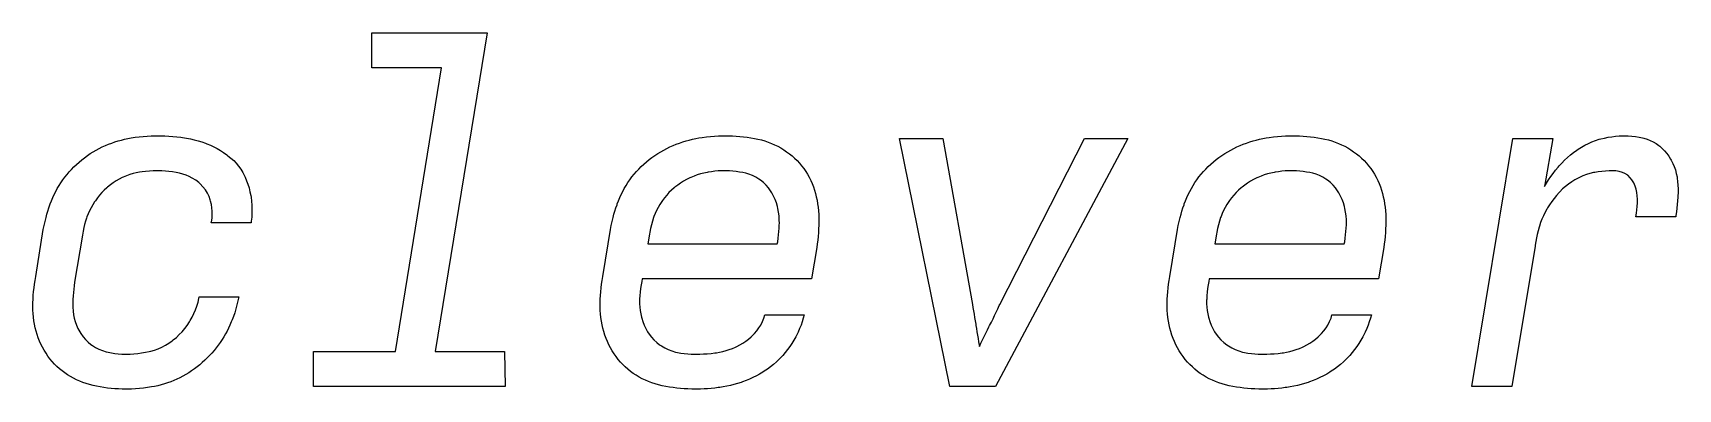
# Model space of a CAD drawing. Extents: x 75 to 206, y -127 to -79.
# Drawn here: x 139.89 to 164.24, y -87.09 to -81.81 of the extents above; entities that cross this region are included whole.
import ezdxf

# ---------------------------------------------------------------- set-up
doc = ezdxf.new("R2010")
doc.units = 0
doc.layers.add('BLACK', color=7, linetype='CONTINUOUS')

msp = doc.modelspace()

# ---------------------------------------------------------------- linework, layer by layer
at = {"layer": 'BLACK', "linetype": 'CONTINUOUS'}
for p, q in [((144.912, -82.3312), (144.912, -81.8134)), ((144.912, -81.8134), (146.615, -81.8134)), ((146.615, -81.8134), (145.849, -86.5322)), ((145.939, -82.3312), (144.912, -82.3312)), ((145.258, -86.5322), (145.939, -82.3312)), ((140.875, -83.5247), (140.92, -83.5023)), ((140.92, -83.5023), (140.967, -83.4816)), ((140.967, -83.4816), (141.013, -83.4622)), ((141.013, -83.4622), (141.06, -83.4444)), ((141.06, -83.4444), (141.108, -83.428)), ((141.108, -83.428), (141.155, -83.4132)), ((141.155, -83.4132), (141.203, -83.3999)), ((141.203, -83.3999), (141.25, -83.3882)), ((141.25, -83.3882), (141.298, -83.378)), ((141.298, -83.378), (141.346, -83.3693)), ((141.346, -83.3693), (141.407, -83.3601)), ((141.407, -83.3601), (141.467, -83.3525)), ((141.467, -83.3525), (141.527, -83.3465)), ((141.527, -83.3465), (141.587, -83.342)), ((141.587, -83.342), (141.646, -83.339)), ((141.646, -83.339), (141.706, -83.3376)), ((141.706, -83.3376), (141.73, -83.3375)), ((141.73, -83.3375), (141.789, -83.3381)), ((141.789, -83.3381), (141.848, -83.34)), ((141.848, -83.34), (141.907, -83.3431)), ((141.907, -83.3431), (141.967, -83.3475)), ((141.967, -83.3475), (142.026, -83.3532)), ((142.026, -83.3532), (142.085, -83.36)), ((142.085, -83.36), (142.109, -83.3632)), ((142.109, -83.3632), (142.168, -83.3718)), ((142.168, -83.3718), (142.225, -83.3826)), ((142.225, -83.3826), (142.282, -83.3954)), ((142.282, -83.3954), (142.338, -83.4104)), ((142.338, -83.4104), (142.393, -83.4274)), ((142.393, -83.4274), (142.446, -83.4465)), ((142.446, -83.4465), (142.468, -83.4547)), ((142.468, -83.4547), (142.52, -83.4768)), ((142.52, -83.4768), (142.571, -83.5009)), ((142.571, -83.5009), (142.621, -83.5271)), ((149.275, -83.5244), (149.322, -83.5022)), ((149.322, -83.5022), (149.369, -83.4816)), ((149.369, -83.4816), (149.416, -83.4622)), ((149.416, -83.4622), (149.464, -83.4444)), ((149.464, -83.4444), (149.512, -83.428)), ((149.512, -83.428), (149.56, -83.4132)), ((149.56, -83.4132), (149.608, -83.3999)), ((149.608, -83.3999), (149.656, -83.3882)), ((149.656, -83.3882), (149.704, -83.378)), ((149.704, -83.378), (149.752, -83.3693)), ((149.752, -83.3693), (149.801, -83.3618)), ((149.801, -83.3618), (149.861, -83.3539)), ((149.861, -83.3539), (149.921, -83.3476)), ((149.921, -83.3476), (149.981, -83.3427)), ((149.981, -83.3427), (150.041, -83.3395)), ((150.041, -83.3395), (150.1, -83.3378)), ((150.1, -83.3378), (150.136, -83.3375)), ((150.136, -83.3375), (150.192, -83.3381)), ((150.192, -83.3381), (150.248, -83.34)), ((150.248, -83.34), (150.303, -83.343)), ((150.303, -83.343), (150.358, -83.3473)), ((150.358, -83.3473), (150.412, -83.3528)), ((150.412, -83.3528), (150.466, -83.3595)), ((150.466, -83.3595), (150.519, -83.3674)), ((150.519, -83.3674), (150.572, -83.3766)), ((150.572, -83.3766), (150.624, -83.3871)), ((150.624, -83.3871), (150.675, -83.3996)), ((150.675, -83.3996), (150.726, -83.4143)), ((150.726, -83.4143), (150.775, -83.4309)), ((150.775, -83.4309), (150.823, -83.4497)), ((150.823, -83.4497), (150.871, -83.4705)), ((150.871, -83.4705), (150.917, -83.4933)), ((150.917, -83.4933), (150.962, -83.5182)), ((153.467, -87.05), (152.721, -83.3766)), ((152.721, -83.3766), (153.362, -83.3766)), ((153.362, -83.3766), (153.798, -85.8337)), ((156.098, -83.3766), (154.142, -87.05)), ((154.206, -85.8337), (155.458, -83.3766)), ((155.458, -83.3766), (156.098, -83.3766)), ((157.668, -83.5244), (157.714, -83.5022)), ((157.714, -83.5022), (157.761, -83.4816)), ((157.761, -83.4816), (157.808, -83.4622)), ((157.808, -83.4622), (157.856, -83.4444)), ((157.856, -83.4444), (157.904, -83.428)), ((157.904, -83.428), (157.952, -83.4132)), ((157.952, -83.4132), (158, -83.3999)), ((158, -83.3999), (158.048, -83.3882)), ((158.048, -83.3882), (158.096, -83.378)), ((158.096, -83.378), (158.144, -83.3693)), ((158.144, -83.3693), (158.193, -83.3618)), ((158.193, -83.3618), (158.253, -83.3539)), ((158.253, -83.3539), (158.313, -83.3476)), ((158.313, -83.3476), (158.373, -83.3427)), ((158.373, -83.3427), (158.433, -83.3395)), ((158.433, -83.3395), (158.492, -83.3378)), ((158.492, -83.3378), (158.528, -83.3375)), ((158.528, -83.3375), (158.584, -83.3381)), ((158.584, -83.3381), (158.64, -83.34)), ((158.64, -83.34), (158.695, -83.343)), ((158.695, -83.343), (158.75, -83.3473)), ((158.75, -83.3473), (158.804, -83.3528)), ((158.804, -83.3528), (158.858, -83.3595)), ((158.858, -83.3595), (158.911, -83.3674)), ((158.911, -83.3674), (158.964, -83.3766)), ((158.964, -83.3766), (159.016, -83.3871)), ((159.016, -83.3871), (159.067, -83.3996)), ((159.067, -83.3996), (159.118, -83.4143)), ((159.118, -83.4143), (159.167, -83.4309)), ((159.167, -83.4309), (159.215, -83.4497)), ((159.215, -83.4497), (159.263, -83.4705)), ((159.263, -83.4705), (159.309, -83.4933)), ((159.309, -83.4933), (159.355, -83.5182)), ((161.191, -87.05), (161.796, -83.3766)), ((161.796, -83.3766), (162.387, -83.3766)), ((162.387, -83.3766), (162.267, -84.0898)), ((162.763, -83.5353), (162.813, -83.5036)), ((162.813, -83.5036), (162.864, -83.4749)), ((162.864, -83.4749), (162.916, -83.4492)), ((162.916, -83.4492), (162.968, -83.4264)), ((162.968, -83.4264), (163.021, -83.4066)), ((163.021, -83.4066), (163.076, -83.3898)), ((163.076, -83.3898), (163.098, -83.3839)), ((163.098, -83.3839), (163.152, -83.3705)), ((163.152, -83.3705), (163.207, -83.3594)), ((163.207, -83.3594), (163.262, -83.3506)), ((163.262, -83.3506), (163.317, -83.344)), ((163.317, -83.344), (163.372, -83.3397)), ((163.372, -83.3397), (163.427, -83.3377)), ((163.427, -83.3377), (163.449, -83.3375)), ((163.449, -83.3375), (163.504, -83.3388)), ((163.504, -83.3388), (163.559, -83.3425)), ((163.559, -83.3425), (163.612, -83.3487)), ((163.612, -83.3487), (163.665, -83.3574)), ((163.665, -83.3574), (163.717, -83.3686)), ((163.717, -83.3686), (163.734, -83.3729)), ((163.734, -83.3729), (163.784, -83.3875)), ((163.784, -83.3875), (163.831, -83.4056)), ((163.831, -83.4056), (163.876, -83.4272)), ((163.876, -83.4272), (163.919, -83.4524)), ((163.919, -83.4524), (163.959, -83.481)), ((163.959, -83.481), (163.972, -83.4914)), ((163.972, -83.4914), (164.009, -83.5244)), ((140.539, -83.7626), (140.578, -83.7279)), ((140.578, -83.7279), (140.617, -83.6941)), ((140.617, -83.6941), (140.658, -83.6617)), ((140.658, -83.6617), (140.7, -83.6309)), ((140.7, -83.6309), (140.743, -83.6018)), ((140.743, -83.6018), (140.786, -83.5744)), ((140.786, -83.5744), (140.83, -83.5487)), ((140.83, -83.5487), (140.875, -83.5247)), ((142.621, -83.5271), (142.67, -83.5554)), ((142.67, -83.5554), (142.717, -83.5858)), ((142.717, -83.5858), (142.763, -83.6182)), ((142.763, -83.6182), (142.781, -83.6318)), ((142.781, -83.6318), (142.825, -83.667)), ((142.825, -83.667), (142.866, -83.7048)), ((142.866, -83.7048), (142.903, -83.745)), ((142.903, -83.745), (142.938, -83.7877)), ((148.896, -83.793), (148.934, -83.7576)), ((148.934, -83.7576), (148.973, -83.7234)), ((148.973, -83.7234), (149.013, -83.6904)), ((149.013, -83.6904), (149.055, -83.6589)), ((149.055, -83.6589), (149.098, -83.6288)), ((149.098, -83.6288), (149.141, -83.6004)), ((149.141, -83.6004), (149.185, -83.5735)), ((149.185, -83.5735), (149.23, -83.5482)), ((149.23, -83.5482), (149.275, -83.5244)), ((150.962, -83.5182), (151.006, -83.5451)), ((151.006, -83.5451), (151.049, -83.5737)), ((151.049, -83.5737), (151.09, -83.604)), ((151.09, -83.604), (151.129, -83.6361)), ((151.129, -83.6361), (151.167, -83.6699)), ((151.167, -83.6699), (151.203, -83.7056)), ((151.203, -83.7056), (151.238, -83.7429)), ((151.238, -83.7429), (151.271, -83.782)), ((157.288, -83.793), (157.326, -83.7576)), ((157.326, -83.7576), (157.365, -83.7234)), ((157.365, -83.7234), (157.405, -83.6904)), ((157.405, -83.6904), (157.447, -83.6589)), ((157.447, -83.6589), (157.49, -83.6288)), ((157.49, -83.6288), (157.533, -83.6004)), ((157.533, -83.6004), (157.577, -83.5735)), ((157.577, -83.5735), (157.622, -83.5482)), ((157.622, -83.5482), (157.668, -83.5244)), ((159.355, -83.5182), (159.399, -83.5451)), ((159.399, -83.5451), (159.441, -83.5737)), ((159.441, -83.5737), (159.482, -83.604)), ((159.482, -83.604), (159.522, -83.6361)), ((159.522, -83.6361), (159.559, -83.6699)), ((159.559, -83.6699), (159.596, -83.7056)), ((159.596, -83.7056), (159.63, -83.7429)), ((159.63, -83.7429), (159.663, -83.782)), ((162.482, -83.7845), (162.521, -83.7404)), ((162.521, -83.7404), (162.562, -83.6982)), ((162.562, -83.6982), (162.605, -83.658)), ((162.605, -83.658), (162.65, -83.6196)), ((162.65, -83.6196), (162.696, -83.5832)), ((162.696, -83.5832), (162.743, -83.5486)), ((162.743, -83.5486), (162.763, -83.5353)), ((164.009, -83.5244), (164.044, -83.5601)), ((164.044, -83.5601), (164.076, -83.5985)), ((164.076, -83.5985), (164.106, -83.6398)), ((164.106, -83.6398), (164.133, -83.6837)), ((164.133, -83.6837), (164.142, -83.699)), ((164.142, -83.699), (164.165, -83.7458)), ((164.165, -83.7458), (164.186, -83.7939)), ((140.308, -84.0337), (140.337, -83.9921)), ((140.337, -83.9921), (140.367, -83.9514)), ((140.367, -83.9514), (140.399, -83.9116)), ((140.399, -83.9116), (140.432, -83.8729)), ((140.432, -83.8729), (140.467, -83.8352)), ((140.467, -83.8352), (140.502, -83.7984)), ((140.502, -83.7984), (140.539, -83.7626)), ((141.169, -83.9802), (141.125, -84.006)), ((141.216, -83.9567), (141.169, -83.9802)), ((141.232, -83.9493), (141.216, -83.9567)), ((141.279, -83.9292), (141.232, -83.9493)), ((141.327, -83.9118), (141.279, -83.9292)), ((141.376, -83.8971), (141.327, -83.9118)), ((141.424, -83.8852), (141.376, -83.8971)), ((141.472, -83.8761), (141.424, -83.8852)), ((141.513, -83.8701), (141.472, -83.8761)), ((141.562, -83.8642), (141.513, -83.8701)), ((141.618, -83.8593), (141.562, -83.8642)), ((141.674, -83.8563), (141.618, -83.8593)), ((141.73, -83.8553), (141.674, -83.8563)), ((141.751, -83.8555), (141.73, -83.8553)), ((141.803, -83.8571), (141.751, -83.8555)), ((141.856, -83.8606), (141.803, -83.8571)), ((141.908, -83.866), (141.856, -83.8606)), ((141.96, -83.8732), (141.908, -83.866)), ((142.012, -83.8823), (141.96, -83.8732)), ((142.063, -83.8932), (142.012, -83.8823)), ((142.114, -83.9065), (142.063, -83.8932)), ((142.163, -83.9229), (142.114, -83.9065)), ((142.209, -83.9423), (142.163, -83.9229)), ((142.253, -83.9648), (142.209, -83.9423)), ((142.303, -83.9958), (142.253, -83.9648)), ((142.349, -84.0312), (142.303, -83.9958)), ((142.938, -83.7877), (142.97, -83.833)), ((142.97, -83.833), (142.999, -83.8807)), ((142.999, -83.8807), (143.01, -83.9005)), ((143.01, -83.9005), (143.035, -83.9508)), ((143.035, -83.9508), (143.057, -84.0026)), ((143.057, -84.0026), (143.076, -84.0558)), ((148.7, -84.0309), (148.729, -83.9884)), ((148.729, -83.9884), (148.759, -83.9469)), ((148.759, -83.9469), (148.791, -83.9066)), ((148.791, -83.9066), (148.825, -83.8675)), ((148.825, -83.8675), (148.86, -83.8297)), ((148.86, -83.8297), (148.896, -83.793)), ((149.569, -83.9846), (149.524, -84.0098)), ((149.615, -83.9615), (149.569, -83.9846)), ((149.631, -83.9544), (149.615, -83.9615)), ((149.679, -83.9345), (149.631, -83.9544)), ((149.727, -83.917), (149.679, -83.9345)), ((149.775, -83.9021), (149.727, -83.917)), ((149.823, -83.8897), (149.775, -83.9021)), ((149.872, -83.8797), (149.823, -83.8897)), ((149.888, -83.8768), (149.872, -83.8797)), ((149.937, -83.869), (149.888, -83.8768)), ((149.987, -83.863), (149.937, -83.869)), ((150.036, -83.8587), (149.987, -83.863)), ((150.086, -83.8562), (150.036, -83.8587)), ((150.136, -83.8553), (150.086, -83.8562)), ((150.152, -83.8554), (150.136, -83.8553)), ((150.203, -83.8571), (150.152, -83.8554)), ((150.253, -83.8607), (150.203, -83.8571)), ((150.303, -83.8663), (150.253, -83.8607)), ((150.353, -83.8738), (150.303, -83.8663)), ((150.403, -83.8834), (150.353, -83.8738)), ((150.444, -83.8928), (150.403, -83.8834)), ((150.491, -83.9068), (150.444, -83.8928)), ((150.544, -83.9268), (150.491, -83.9068)), ((150.593, -83.9507), (150.544, -83.9268)), ((150.639, -83.9786), (150.593, -83.9507)), ((150.664, -83.9964), (150.639, -83.9786)), ((150.705, -84.0303), (150.664, -83.9964)), ((151.271, -83.782), (151.303, -83.8226)), ((151.303, -83.8226), (151.332, -83.8645)), ((151.332, -83.8645), (151.359, -83.9075)), ((151.359, -83.9075), (151.384, -83.9518)), ((151.384, -83.9518), (151.407, -83.9973)), ((151.407, -83.9973), (151.427, -84.044)), ((157.092, -84.0309), (157.121, -83.9884)), ((157.121, -83.9884), (157.152, -83.9469)), ((157.152, -83.9469), (157.184, -83.9066)), ((157.184, -83.9066), (157.217, -83.8675)), ((157.217, -83.8675), (157.252, -83.8297)), ((157.252, -83.8297), (157.288, -83.793)), ((157.961, -83.9846), (157.916, -84.0098)), ((158.008, -83.9615), (157.961, -83.9846)), ((158.023, -83.9544), (158.008, -83.9615)), ((158.071, -83.9345), (158.023, -83.9544)), ((158.119, -83.917), (158.071, -83.9345)), ((158.167, -83.9021), (158.119, -83.917)), ((158.215, -83.8897), (158.167, -83.9021)), ((158.264, -83.8797), (158.215, -83.8897)), ((158.28, -83.8768), (158.264, -83.8797)), ((158.329, -83.869), (158.28, -83.8768)), ((158.379, -83.863), (158.329, -83.869)), ((158.428, -83.8587), (158.379, -83.863)), ((158.478, -83.8562), (158.428, -83.8587)), ((158.528, -83.8553), (158.478, -83.8562)), ((158.545, -83.8554), (158.528, -83.8553)), ((158.595, -83.8571), (158.545, -83.8554)), ((158.645, -83.8607), (158.595, -83.8571)), ((158.695, -83.8663), (158.645, -83.8607)), ((158.745, -83.8738), (158.695, -83.8663)), ((158.795, -83.8834), (158.745, -83.8738)), ((158.836, -83.8928), (158.795, -83.8834)), ((158.884, -83.9068), (158.836, -83.8928)), ((158.936, -83.9268), (158.884, -83.9068)), ((158.985, -83.9507), (158.936, -83.9268)), ((159.031, -83.9786), (158.985, -83.9507)), ((159.056, -83.9964), (159.031, -83.9786)), ((159.098, -84.0303), (159.056, -83.9964)), ((159.663, -83.782), (159.695, -83.8226)), ((159.695, -83.8226), (159.724, -83.8645)), ((159.724, -83.8645), (159.752, -83.9075)), ((159.752, -83.9075), (159.776, -83.9518)), ((159.776, -83.9518), (159.799, -83.9973)), ((159.799, -83.9973), (159.82, -84.044)), ((162.296, -84.0398), (162.327, -83.9907)), ((162.327, -83.9907), (162.36, -83.9424)), ((162.36, -83.9424), (162.394, -83.895)), ((162.394, -83.895), (162.43, -83.8483)), ((162.43, -83.8483), (162.467, -83.8026)), ((162.467, -83.8026), (162.482, -83.7845)), ((162.717, -83.9896), (162.668, -84.0197)), ((162.733, -83.9801), (162.717, -83.9896)), ((162.784, -83.9537), (162.733, -83.9801)), ((162.835, -83.9308), (162.784, -83.9537)), ((162.887, -83.9115), (162.835, -83.9308)), ((162.939, -83.8957), (162.887, -83.9115)), ((162.991, -83.8834), (162.939, -83.8957)), ((163.009, -83.88), (162.991, -83.8834)), ((163.062, -83.8711), (163.009, -83.88)), ((163.115, -83.8642), (163.062, -83.8711)), ((163.168, -83.8593), (163.115, -83.8642)), ((163.221, -83.8563), (163.168, -83.8593)), ((163.273, -83.8553), (163.221, -83.8563)), ((163.321, -83.8577), (163.273, -83.8553)), ((163.371, -83.8658), (163.321, -83.8577)), ((163.42, -83.8797), (163.371, -83.8658)), ((163.454, -83.8938), (163.42, -83.8797)), ((163.498, -83.9217), (163.454, -83.8938)), ((163.536, -83.9579), (163.498, -83.9217)), ((163.56, -83.9889), (163.536, -83.9579)), ((163.587, -84.0347), (163.56, -83.9889)), ((164.186, -83.7939), (164.203, -83.8432)), ((164.203, -83.8432), (164.216, -83.8936)), ((164.216, -83.8936), (164.227, -83.9453)), ((164.227, -83.9453), (164.23, -83.9628)), ((164.23, -83.9628), (164.236, -84.0156)), ((140.188, -84.2531), (140.208, -84.2077)), ((140.208, -84.2077), (140.231, -84.163)), ((140.231, -84.163), (140.255, -84.1192)), ((140.255, -84.1192), (140.281, -84.076)), ((140.281, -84.076), (140.308, -84.0337)), ((140.881, -84.2179), (140.848, -84.2581)), ((140.915, -84.1795), (140.881, -84.2179)), ((140.95, -84.1429), (140.915, -84.1795)), ((140.987, -84.1081), (140.95, -84.1429)), ((141, -84.0968), (140.987, -84.1081)), ((141.04, -84.0643), (141, -84.0968)), ((141.082, -84.034), (141.04, -84.0643)), ((141.125, -84.006), (141.082, -84.034)), ((142.371, -84.0502), (142.349, -84.0312)), ((142.411, -84.0912), (142.371, -84.0502)), ((142.446, -84.1362), (142.411, -84.0912)), ((142.476, -84.1852), (142.446, -84.1362)), ((142.501, -84.2381), (142.476, -84.1852)), ((142.518, -84.2852), (142.501, -84.2381)), ((143.076, -84.0558), (143.093, -84.1104)), ((143.093, -84.1104), (143.107, -84.1664)), ((143.107, -84.1664), (143.118, -84.2239)), ((143.118, -84.2239), (143.122, -84.2473)), ((143.122, -84.2473), (143.13, -84.3058)), ((148.58, -84.2529), (148.601, -84.2072)), ((148.601, -84.2072), (148.623, -84.1621)), ((148.623, -84.1621), (148.647, -84.1177)), ((148.647, -84.1177), (148.673, -84.074)), ((148.673, -84.074), (148.7, -84.0309)), ((149.274, -84.2173), (149.241, -84.2568)), ((149.308, -84.1796), (149.274, -84.2173)), ((149.345, -84.1436), (149.308, -84.1796)), ((149.383, -84.1093), (149.345, -84.1436)), ((149.397, -84.0983), (149.383, -84.1093)), ((149.438, -84.0666), (149.397, -84.0983)), ((149.48, -84.0372), (149.438, -84.0666)), ((149.524, -84.0098), (149.48, -84.0372)), ((150.744, -84.0679), (150.705, -84.0303)), ((150.779, -84.1094), (150.744, -84.0679)), ((150.811, -84.1545), (150.779, -84.1094)), ((150.828, -84.1813), (150.811, -84.1545)), ((150.855, -84.2296), (150.828, -84.1813)), ((150.878, -84.2794), (150.855, -84.2296)), ((151.427, -84.044), (151.446, -84.0919)), ((151.446, -84.0919), (151.462, -84.1411)), ((151.462, -84.1411), (151.476, -84.1908)), ((151.476, -84.1908), (151.488, -84.2411)), ((151.488, -84.2411), (151.499, -84.292)), ((156.972, -84.2529), (156.993, -84.2072)), ((156.993, -84.2072), (157.015, -84.1621)), ((157.015, -84.1621), (157.039, -84.1177)), ((157.039, -84.1177), (157.065, -84.074)), ((157.065, -84.074), (157.092, -84.0309)), ((157.666, -84.2173), (157.633, -84.2568)), ((157.7, -84.1796), (157.666, -84.2173)), ((157.737, -84.1436), (157.7, -84.1796)), ((157.775, -84.1093), (157.737, -84.1436)), ((157.789, -84.0983), (157.775, -84.1093)), ((157.83, -84.0666), (157.789, -84.0983)), ((157.872, -84.0372), (157.83, -84.0666)), ((157.916, -84.0098), (157.872, -84.0372)), ((159.136, -84.0679), (159.098, -84.0303)), ((159.171, -84.1094), (159.136, -84.0679)), ((159.203, -84.1545), (159.171, -84.1094)), ((159.22, -84.1813), (159.203, -84.1545)), ((159.247, -84.2296), (159.22, -84.1813)), ((159.27, -84.2794), (159.247, -84.2296)), ((159.82, -84.044), (159.838, -84.0919)), ((159.838, -84.0919), (159.854, -84.1411)), ((159.854, -84.1411), (159.868, -84.1908)), ((159.868, -84.1908), (159.88, -84.2411)), ((159.88, -84.2411), (159.891, -84.292)), ((162.267, -84.0898), (162.296, -84.0398)), ((162.444, -84.2217), (162.408, -84.2658)), ((162.481, -84.1789), (162.444, -84.2217)), ((162.494, -84.165), (162.481, -84.1789)), ((162.534, -84.125), (162.494, -84.165)), ((162.576, -84.0874), (162.534, -84.125)), ((162.621, -84.0523), (162.576, -84.0874)), ((162.668, -84.0197), (162.621, -84.0523)), ((163.607, -84.0812), (163.587, -84.0347)), ((163.62, -84.1256), (163.607, -84.0812)), ((163.631, -84.1763), (163.62, -84.1256)), ((163.639, -84.229), (163.631, -84.1763)), ((163.642, -84.2772), (163.639, -84.229)), ((164.239, -84.2473), (164.235, -84.3011)), ((164.236, -84.0156), (164.241, -84.0686)), ((164.241, -84.2293), (164.239, -84.2473)), ((164.241, -84.0686), (164.243, -84.1219)), ((164.243, -84.1755), (164.241, -84.2293)), ((164.243, -84.1219), (164.243, -84.1755)), ((140.102, -84.4992), (140.116, -84.4521)), ((140.116, -84.4521), (140.131, -84.405)), ((140.131, -84.405), (140.147, -84.358)), ((140.147, -84.358), (140.151, -84.3462)), ((140.151, -84.3462), (140.168, -84.2993)), ((140.168, -84.2993), (140.188, -84.2531)), ((140.732, -84.4471), (140.712, -84.4929)), ((140.755, -84.4021), (140.732, -84.4471)), ((140.78, -84.3579), (140.755, -84.4021)), ((140.808, -84.3145), (140.78, -84.3579)), ((140.818, -84.3001), (140.808, -84.3145)), ((140.848, -84.2581), (140.818, -84.3001)), ((142.523, -84.3045), (142.518, -84.2852)), ((142.535, -84.3534), (142.523, -84.3045)), ((142.543, -84.4032), (142.535, -84.3534)), ((142.548, -84.4538), (142.543, -84.4032)), ((142.548, -84.5054), (142.548, -84.4538)), ((143.13, -84.3058), (143.134, -84.3644)), ((143.135, -84.4823), (143.132, -84.5415)), ((143.134, -84.3644), (143.136, -84.4233)), ((143.136, -84.4233), (143.135, -84.4823)), ((148.494, -84.4992), (148.508, -84.4521)), ((148.508, -84.4521), (148.523, -84.405)), ((148.523, -84.405), (148.539, -84.358)), ((148.539, -84.358), (148.543, -84.3462)), ((148.543, -84.3462), (148.561, -84.2992)), ((148.561, -84.2992), (148.58, -84.2529)), ((149.104, -84.4874), (149.086, -84.5334)), ((149.124, -84.4423), (149.104, -84.4874)), ((149.147, -84.398), (149.124, -84.4423)), ((149.172, -84.3546), (149.147, -84.398)), ((149.2, -84.312), (149.172, -84.3546)), ((149.21, -84.2979), (149.2, -84.312)), ((149.241, -84.2568), (149.21, -84.2979)), ((150.898, -84.3309), (150.878, -84.2794)), ((150.913, -84.3841), (150.898, -84.3309)), ((150.921, -84.415), (150.913, -84.3841)), ((150.931, -84.4698), (150.921, -84.415)), ((150.938, -84.5252), (150.931, -84.4698)), ((151.499, -84.292), (151.508, -84.3435)), ((151.508, -84.3435), (151.515, -84.3955)), ((151.515, -84.3955), (151.52, -84.4481)), ((151.52, -84.4481), (151.524, -84.5013)), ((156.886, -84.4992), (156.9, -84.4521)), ((156.9, -84.4521), (156.915, -84.405)), ((156.915, -84.405), (156.931, -84.358)), ((156.931, -84.358), (156.935, -84.3462)), ((156.935, -84.3462), (156.953, -84.2992)), ((156.953, -84.2992), (156.972, -84.2529)), ((157.496, -84.4874), (157.478, -84.5334)), ((157.517, -84.4423), (157.496, -84.4874)), ((157.539, -84.398), (157.517, -84.4423)), ((157.565, -84.3546), (157.539, -84.398)), ((157.592, -84.312), (157.565, -84.3546)), ((157.602, -84.2979), (157.592, -84.312)), ((157.633, -84.2568), (157.602, -84.2979)), ((159.29, -84.3309), (159.27, -84.2794)), ((159.306, -84.3841), (159.29, -84.3309)), ((159.313, -84.415), (159.306, -84.3841)), ((159.323, -84.4698), (159.313, -84.415)), ((159.33, -84.5252), (159.323, -84.4698)), ((159.891, -84.292), (159.9, -84.3435)), ((159.9, -84.3435), (159.907, -84.3955)), ((159.907, -84.3955), (159.912, -84.4481)), ((159.912, -84.4481), (159.916, -84.5013)), ((162.274, -84.4709), (162.249, -84.5207)), ((162.301, -84.4219), (162.274, -84.4709)), ((162.311, -84.4057), (162.301, -84.4219)), ((162.342, -84.3578), (162.311, -84.4057)), ((162.374, -84.3111), (162.342, -84.3578)), ((162.408, -84.2658), (162.374, -84.3111)), ((163.618, -84.538), (163.626, -84.4851)), ((163.626, -84.4851), (163.633, -84.4322)), ((163.633, -84.4322), (163.639, -84.3841)), ((163.639, -84.3841), (163.642, -84.3305)), ((163.642, -84.3305), (163.642, -84.2772)), ((164.219, -84.4644), (164.211, -84.5195)), ((164.225, -84.4096), (164.219, -84.4644)), ((164.23, -84.3552), (164.225, -84.4096)), ((164.235, -84.3011), (164.23, -84.3552)), ((139.936, -85.4233), (140.048, -84.7236)), ((140.048, -84.7236), (140.06, -84.6645)), ((140.06, -84.6645), (140.074, -84.6054)), ((140.074, -84.6054), (140.089, -84.5464)), ((140.089, -84.5464), (140.102, -84.4992)), ((140.648, -84.697), (140.636, -84.7523)), ((140.66, -84.6496), (140.648, -84.697)), ((140.673, -84.6023), (140.66, -84.6496)), ((140.688, -84.5551), (140.673, -84.6023)), ((140.694, -84.5394), (140.688, -84.5551)), ((140.712, -84.4929), (140.694, -84.5394)), ((142.532, -84.6247), (142.538, -84.6112)), ((143.116, -84.6247), (142.532, -84.6247)), ((142.538, -84.6112), (142.545, -84.5579)), ((142.545, -84.5579), (142.548, -84.5054)), ((143.122, -84.6247), (143.116, -84.6247)), ((143.125, -84.6009), (143.122, -84.6247)), ((143.132, -84.5415), (143.125, -84.6009)), ((148.406, -84.9397), (148.441, -84.7236)), ((148.441, -84.7236), (148.452, -84.6645)), ((148.452, -84.6645), (148.466, -84.6054)), ((148.466, -84.6054), (148.481, -84.5464)), ((148.481, -84.5464), (148.494, -84.4992)), ((149.035, -84.7108), (149.024, -84.7648)), ((149.048, -84.6569), (149.035, -84.7108)), ((149.063, -84.6029), (149.048, -84.6569)), ((149.08, -84.549), (149.063, -84.6029)), ((149.086, -84.5334), (149.08, -84.549)), ((150.935, -84.753), (150.939, -84.7034)), ((150.941, -84.5813), (150.938, -84.5252)), ((150.939, -84.7034), (150.941, -84.6543)), ((150.942, -84.6381), (150.941, -84.5813)), ((150.941, -84.6543), (150.942, -84.6381)), ((151.523, -84.7173), (151.519, -84.7718)), ((151.525, -84.663), (151.523, -84.7173)), ((151.524, -84.5013), (151.525, -84.5551)), ((151.525, -84.5551), (151.526, -84.6089)), ((151.526, -84.6089), (151.525, -84.663)), ((156.798, -84.9397), (156.833, -84.7236)), ((156.833, -84.7236), (156.845, -84.6645)), ((156.845, -84.6645), (156.858, -84.6054)), ((156.858, -84.6054), (156.873, -84.5464)), ((156.873, -84.5464), (156.886, -84.4992)), ((157.427, -84.7108), (157.416, -84.7648)), ((157.44, -84.6569), (157.427, -84.7108)), ((157.455, -84.6029), (157.44, -84.6569)), ((157.473, -84.549), (157.455, -84.6029)), ((157.478, -84.5334), (157.473, -84.549)), ((159.327, -84.753), (159.331, -84.7034)), ((159.334, -84.5813), (159.33, -84.5252)), ((159.331, -84.7034), (159.333, -84.6543)), ((159.333, -84.6543), (159.334, -84.6381)), ((159.334, -84.6381), (159.334, -84.5813)), ((159.915, -84.7173), (159.911, -84.7718)), ((159.917, -84.663), (159.915, -84.7173)), ((159.916, -84.5013), (159.917, -84.5551)), ((159.917, -84.5551), (159.918, -84.6089)), ((159.918, -84.6089), (159.917, -84.663)), ((162.185, -84.6931), (162.172, -84.7457)), ((162.19, -84.6754), (162.185, -84.6931)), ((162.207, -84.623), (162.19, -84.6754)), ((162.227, -84.5714), (162.207, -84.623)), ((162.249, -84.5207), (162.227, -84.5714)), ((164.209, -84.538), (163.618, -84.538)), ((164.211, -84.5195), (164.209, -84.538)), ((140.626, -84.8079), (140.512, -85.5076)), ((140.636, -84.7523), (140.626, -84.8079)), ((148.328, -85.4233), (148.406, -84.9397)), ((149.018, -84.7956), (148.996, -84.9397)), ((148.996, -84.9397), (150.91, -84.9397)), ((149.024, -84.7648), (149.018, -84.7956)), ((150.91, -84.9397), (150.917, -84.9055)), ((150.917, -84.9055), (150.924, -84.8541)), ((150.924, -84.8541), (150.93, -84.8033)), ((150.93, -84.8033), (150.935, -84.753)), ((151.502, -84.9368), (151.494, -84.9923)), ((151.509, -84.8816), (151.502, -84.9368)), ((151.515, -84.8266), (151.509, -84.8816)), ((151.519, -84.7718), (151.515, -84.8266)), ((156.72, -85.4233), (156.798, -84.9397)), ((157.41, -84.7956), (157.388, -84.9397)), ((157.388, -84.9397), (159.302, -84.9397)), ((157.416, -84.7648), (157.41, -84.7956)), ((159.302, -84.9397), (159.309, -84.9055)), ((159.309, -84.9055), (159.316, -84.8541)), ((159.316, -84.8541), (159.322, -84.8033)), ((159.322, -84.8033), (159.327, -84.753)), ((159.894, -84.9368), (159.886, -84.9923)), ((159.901, -84.8816), (159.894, -84.9368)), ((159.907, -84.8266), (159.901, -84.8816)), ((159.911, -84.7718), (159.907, -84.8266)), ((162.127, -84.9739), (161.782, -87.05)), ((162.129, -84.9564), (162.127, -84.9739)), ((162.138, -84.9037), (162.129, -84.9564)), ((162.148, -84.8511), (162.138, -84.9037)), ((162.159, -84.7984), (162.148, -84.8511)), ((162.172, -84.7457), (162.159, -84.7984)), ((151.494, -84.9923), (151.417, -85.4575)), ((159.886, -84.9923), (159.809, -85.4575)), ((139.926, -85.4791), (139.936, -85.4233)), ((148.318, -85.4792), (148.328, -85.4233)), ((148.912, -85.4575), (148.905, -85.493)), ((151.417, -85.4575), (148.912, -85.4575)), ((156.711, -85.4792), (156.72, -85.4233)), ((157.304, -85.4575), (157.297, -85.493)), ((159.809, -85.4575), (157.304, -85.4575)), ((139.897, -85.7551), (139.9, -85.7003)), ((139.9, -85.7003), (139.905, -85.6453)), ((139.905, -85.6453), (139.911, -85.5901)), ((139.911, -85.5901), (139.918, -85.5347)), ((139.918, -85.5347), (139.926, -85.4791)), ((140.493, -85.6585), (140.489, -85.7093)), ((140.499, -85.608), (140.493, -85.6585)), ((140.505, -85.5577), (140.499, -85.608)), ((140.512, -85.5076), (140.505, -85.5577)), ((148.291, -85.7572), (148.293, -85.7017)), ((148.293, -85.7017), (148.298, -85.6462)), ((148.298, -85.6462), (148.303, -85.5906)), ((148.303, -85.5906), (148.31, -85.5349)), ((148.31, -85.5349), (148.318, -85.4792)), ((148.876, -85.7041), (148.873, -85.7564)), ((148.881, -85.6515), (148.876, -85.7041)), ((148.887, -85.5989), (148.881, -85.6515)), ((148.895, -85.546), (148.887, -85.5989)), ((148.905, -85.493), (148.895, -85.546)), ((156.683, -85.7572), (156.686, -85.7017)), ((156.686, -85.7017), (156.69, -85.6462)), ((156.69, -85.6462), (156.695, -85.5906)), ((156.695, -85.5906), (156.702, -85.5349)), ((156.702, -85.5349), (156.711, -85.4792)), ((157.268, -85.7041), (157.266, -85.7564)), ((157.273, -85.6515), (157.268, -85.7041)), ((157.279, -85.5989), (157.273, -85.6515)), ((157.287, -85.546), (157.279, -85.5989)), ((157.297, -85.493), (157.287, -85.546)), ((139.894, -85.8642), (139.895, -85.8098)), ((139.895, -85.9183), (139.894, -85.8642)), ((139.895, -85.8098), (139.897, -85.7551)), ((139.898, -85.9717), (139.895, -85.9183)), ((140.484, -85.7775), (140.483, -85.8279)), ((140.483, -85.8279), (140.485, -85.8774)), ((140.485, -85.7604), (140.484, -85.7775)), ((140.489, -85.7093), (140.485, -85.7604)), ((140.485, -85.8774), (140.489, -85.9342)), ((140.489, -85.9342), (140.497, -85.9897)), ((142.278, -85.9676), (142.301, -85.9133)), ((142.301, -85.9133), (142.321, -85.8583)), ((142.321, -85.8583), (142.338, -85.8027)), ((142.338, -85.8027), (142.352, -85.7465)), ((142.352, -85.7465), (142.356, -85.7238)), ((142.356, -85.7238), (142.94, -85.7238)), ((142.898, -85.8996), (142.881, -85.9575)), ((142.914, -85.8413), (142.898, -85.8996)), ((142.928, -85.7827), (142.914, -85.8413)), ((142.94, -85.7238), (142.928, -85.7827)), ((148.289, -85.8126), (148.291, -85.7572)), ((148.289, -85.8679), (148.289, -85.8126)), ((148.291, -85.9225), (148.289, -85.8679)), ((148.295, -85.9766), (148.291, -85.9225)), ((148.873, -85.7564), (148.873, -85.7738)), ((148.873, -85.7738), (148.873, -85.8252)), ((148.873, -85.8252), (148.876, -85.876)), ((148.876, -85.876), (148.882, -85.926)), ((148.882, -85.926), (148.89, -85.9753)), ((153.798, -85.8337), (153.807, -85.8822)), ((153.807, -85.8822), (153.815, -85.9307)), ((153.815, -85.9307), (153.824, -85.9793)), ((154.128, -85.9988), (154.151, -85.9502)), ((154.151, -85.9502), (154.174, -85.9016)), ((154.174, -85.9016), (154.197, -85.8531)), ((154.197, -85.8531), (154.206, -85.8337)), ((156.681, -85.8126), (156.683, -85.7572)), ((156.681, -85.8679), (156.681, -85.8126)), ((156.683, -85.9225), (156.681, -85.8679)), ((156.687, -85.9766), (156.683, -85.9225)), ((157.266, -85.7564), (157.265, -85.7738)), ((157.265, -85.7738), (157.265, -85.8252)), ((157.265, -85.8252), (157.268, -85.876)), ((157.268, -85.876), (157.274, -85.926)), ((157.274, -85.926), (157.282, -85.9753)), ((139.903, -86.0247), (139.898, -85.9717)), ((139.91, -86.077), (139.903, -86.0247)), ((139.919, -86.1288), (139.91, -86.077)), ((139.929, -86.18), (139.919, -86.1288)), ((139.942, -86.2306), (139.929, -86.18)), ((140.497, -85.9897), (140.506, -86.0364)), ((140.506, -86.0364), (140.521, -86.0892)), ((140.521, -86.0892), (140.539, -86.1407)), ((140.539, -86.1407), (140.561, -86.1909)), ((140.561, -86.1909), (140.587, -86.2398)), ((142.102, -86.2386), (142.141, -86.193)), ((142.141, -86.193), (142.176, -86.1452)), ((142.176, -86.1452), (142.21, -86.095)), ((142.21, -86.095), (142.222, -86.0742)), ((142.222, -86.0742), (142.251, -86.0213)), ((142.251, -86.0213), (142.278, -85.9676)), ((142.791, -86.1847), (142.769, -86.2286)), ((142.811, -86.1402), (142.791, -86.1847)), ((142.83, -86.095), (142.811, -86.1402)), ((142.844, -86.0608), (142.83, -86.095)), ((142.861, -86.0151), (142.844, -86.0608)), ((142.881, -85.9575), (142.861, -86.0151)), ((148.301, -86.03), (148.295, -85.9766)), ((148.309, -86.0828), (148.301, -86.03)), ((148.318, -86.135), (148.309, -86.0828)), ((148.33, -86.1866), (148.318, -86.135)), ((148.344, -86.2376), (148.33, -86.1866)), ((148.89, -85.9753), (148.9, -86.024)), ((148.9, -86.024), (148.905, -86.0401)), ((148.905, -86.0401), (148.919, -86.087)), ((148.919, -86.087), (148.94, -86.1398)), ((148.94, -86.1398), (148.964, -86.1907)), ((148.964, -86.1907), (148.991, -86.2396)), ((150.609, -86.224), (150.64, -86.1833)), ((150.64, -86.1833), (150.666, -86.1414)), ((150.666, -86.1414), (150.693, -86.0895)), ((150.693, -86.0895), (150.714, -86.0359)), ((150.714, -86.0359), (150.727, -85.99)), ((150.727, -85.99), (151.31, -85.99)), ((151.242, -86.193), (151.219, -86.2438)), ((151.262, -86.1423), (151.242, -86.193)), ((151.28, -86.0915), (151.262, -86.1423)), ((151.296, -86.0407), (151.28, -86.0915)), ((151.31, -85.99), (151.296, -86.0407)), ((153.824, -85.9793), (153.832, -86.028)), ((153.832, -86.028), (153.84, -86.0767)), ((153.84, -86.0767), (153.847, -86.1255)), ((153.847, -86.1255), (153.85, -86.1451)), ((153.85, -86.1451), (153.858, -86.1936)), ((153.858, -86.1936), (153.866, -86.2421)), ((154.02, -86.213), (154.044, -86.1645)), ((154.044, -86.1645), (154.054, -86.1451)), ((154.054, -86.1451), (154.079, -86.0963)), ((154.079, -86.0963), (154.104, -86.0475)), ((154.104, -86.0475), (154.128, -85.9988)), ((156.693, -86.03), (156.687, -85.9766)), ((156.701, -86.0828), (156.693, -86.03)), ((156.711, -86.135), (156.701, -86.0828)), ((156.722, -86.1866), (156.711, -86.135)), ((156.736, -86.2376), (156.722, -86.1866)), ((157.282, -85.9753), (157.293, -86.024)), ((157.293, -86.024), (157.297, -86.0401)), ((157.297, -86.0401), (157.311, -86.087)), ((157.311, -86.087), (157.332, -86.1398)), ((157.332, -86.1398), (157.356, -86.1907)), ((157.356, -86.1907), (157.383, -86.2396)), ((159.002, -86.224), (159.032, -86.1833)), ((159.032, -86.1833), (159.058, -86.1414)), ((159.058, -86.1414), (159.085, -86.0895)), ((159.085, -86.0895), (159.106, -86.0359)), ((159.106, -86.0359), (159.119, -85.99)), ((159.119, -85.99), (159.703, -85.99)), ((159.634, -86.193), (159.612, -86.2438)), ((159.654, -86.1423), (159.634, -86.193)), ((159.672, -86.0915), (159.654, -86.1423)), ((159.689, -86.0407), (159.672, -86.0915)), ((159.703, -85.99), (159.689, -86.0407)), ((139.957, -86.2806), (139.942, -86.2306)), ((139.974, -86.3298), (139.957, -86.2806)), ((139.992, -86.3778), (139.974, -86.3298)), ((140.013, -86.4246), (139.992, -86.3778)), ((140.036, -86.4702), (140.013, -86.4246)), ((140.587, -86.2398), (140.604, -86.2672)), ((140.604, -86.2672), (140.636, -86.3129)), ((140.636, -86.3129), (140.672, -86.3548)), ((140.672, -86.3548), (140.71, -86.393)), ((140.71, -86.393), (140.751, -86.4275)), ((140.751, -86.4275), (140.776, -86.4455)), ((141.854, -86.4399), (141.904, -86.4096)), ((141.904, -86.4096), (141.953, -86.3758)), ((141.953, -86.3758), (141.972, -86.3612)), ((141.972, -86.3612), (142.018, -86.3227)), ((142.018, -86.3227), (142.061, -86.2818)), ((142.061, -86.2818), (142.102, -86.2386)), ((142.637, -86.4382), (142.607, -86.478)), ((142.666, -86.3975), (142.637, -86.4382)), ((142.694, -86.3563), (142.666, -86.3975)), ((142.721, -86.3144), (142.694, -86.3563)), ((142.745, -86.2718), (142.721, -86.3144)), ((142.769, -86.2286), (142.745, -86.2718)), ((148.36, -86.288), (148.344, -86.2376)), ((148.378, -86.3371), (148.36, -86.288)), ((148.397, -86.3851), (148.378, -86.3371)), ((148.419, -86.4319), (148.397, -86.3851)), ((148.443, -86.4776), (148.419, -86.4319)), ((148.991, -86.2396), (149.013, -86.2733)), ((149.013, -86.2733), (149.047, -86.3181)), ((149.047, -86.3181), (149.085, -86.3595)), ((149.085, -86.3595), (149.126, -86.3975)), ((149.126, -86.3975), (149.17, -86.4321)), ((149.17, -86.4321), (149.196, -86.4504)), ((150.311, -86.4577), (150.357, -86.4343)), ((150.357, -86.4343), (150.401, -86.4083)), ((150.401, -86.4083), (150.443, -86.3798)), ((150.443, -86.3798), (150.484, -86.3487)), ((150.484, -86.3487), (150.523, -86.315)), ((150.523, -86.315), (150.561, -86.2788)), ((150.561, -86.2788), (150.575, -86.2635)), ((150.575, -86.2635), (150.609, -86.224)), ((151.128, -86.4126), (151.097, -86.4592)), ((151.157, -86.3645), (151.128, -86.4126)), ((151.185, -86.3148), (151.157, -86.3645)), ((151.195, -86.2945), (151.185, -86.3148)), ((151.219, -86.2438), (151.195, -86.2945)), ((153.866, -86.2421), (153.874, -86.2907)), ((153.874, -86.2907), (153.882, -86.3394)), ((153.882, -86.3394), (153.891, -86.3882)), ((153.891, -86.3882), (153.9, -86.437)), ((153.9, -86.437), (153.903, -86.4565)), ((153.903, -86.4565), (153.925, -86.4077)), ((153.925, -86.4077), (153.948, -86.3589)), ((153.948, -86.3589), (153.972, -86.3102)), ((153.972, -86.3102), (153.995, -86.2616)), ((153.995, -86.2616), (154.02, -86.213)), ((156.752, -86.288), (156.736, -86.2376)), ((156.77, -86.3371), (156.752, -86.288)), ((156.79, -86.3851), (156.77, -86.3371)), ((156.811, -86.4319), (156.79, -86.3851)), ((156.835, -86.4776), (156.811, -86.4319)), ((157.383, -86.2396), (157.405, -86.2733)), ((157.405, -86.2733), (157.44, -86.3181)), ((157.44, -86.3181), (157.477, -86.3595)), ((157.477, -86.3595), (157.518, -86.3975)), ((157.518, -86.3975), (157.562, -86.4321)), ((157.562, -86.4321), (157.589, -86.4504)), ((158.704, -86.4577), (158.749, -86.4343)), ((158.749, -86.4343), (158.793, -86.4083)), ((158.793, -86.4083), (158.835, -86.3798)), ((158.835, -86.3798), (158.876, -86.3487)), ((158.876, -86.3487), (158.915, -86.315)), ((158.915, -86.315), (158.953, -86.2788)), ((158.953, -86.2788), (158.967, -86.2635)), ((158.967, -86.2635), (159.002, -86.224)), ((159.52, -86.4126), (159.489, -86.4592)), ((159.549, -86.3645), (159.52, -86.4126)), ((159.577, -86.3148), (159.549, -86.3645)), ((159.587, -86.2945), (159.577, -86.3148)), ((159.612, -86.2438), (159.587, -86.2945)), ((140.061, -86.5147), (140.036, -86.4702)), ((140.088, -86.5579), (140.061, -86.5147)), ((140.116, -86.6), (140.088, -86.5579)), ((140.147, -86.6409), (140.116, -86.6)), ((140.18, -86.6803), (140.147, -86.6409)), ((140.214, -86.7178), (140.18, -86.6803)), ((140.776, -86.4455), (140.822, -86.474)), ((140.822, -86.474), (140.871, -86.4985)), ((140.871, -86.4985), (140.922, -86.519)), ((140.922, -86.519), (140.976, -86.5355)), ((140.976, -86.5355), (141.008, -86.5432)), ((141.008, -86.5432), (141.058, -86.5527)), ((141.058, -86.5527), (141.108, -86.5603)), ((141.108, -86.5603), (141.158, -86.5659)), ((141.158, -86.5659), (141.21, -86.5695)), ((141.21, -86.5695), (141.262, -86.5712)), ((141.262, -86.5712), (141.279, -86.5713)), ((141.279, -86.5713), (141.334, -86.5702)), ((141.334, -86.5702), (141.39, -86.5669)), ((141.39, -86.5669), (141.446, -86.5614)), ((141.446, -86.5614), (141.502, -86.5536)), ((141.502, -86.5536), (141.559, -86.5437)), ((141.559, -86.5437), (141.615, -86.5316)), ((141.615, -86.5316), (141.638, -86.5261)), ((141.638, -86.5261), (141.695, -86.5098)), ((141.695, -86.5098), (141.75, -86.4901)), ((141.75, -86.4901), (141.803, -86.4668)), ((141.803, -86.4668), (141.854, -86.4399)), ((142.438, -86.6621), (142.401, -86.696)), ((142.474, -86.6273), (142.438, -86.6621)), ((142.509, -86.5914), (142.474, -86.6273)), ((142.543, -86.5546), (142.509, -86.5914)), ((142.575, -86.5168), (142.543, -86.5546)), ((142.607, -86.478), (142.575, -86.5168)), ((144.048, -87.05), (144.048, -86.5322)), ((144.048, -86.5322), (145.258, -86.5322)), ((145.849, -86.5322), (146.876, -86.5322)), ((146.876, -86.5322), (146.882, -87.05)), ((148.468, -86.522), (148.443, -86.4776)), ((148.496, -86.5653), (148.468, -86.522)), ((148.525, -86.6073), (148.496, -86.5653)), ((148.557, -86.6482), (148.525, -86.6073)), ((148.59, -86.6876), (148.557, -86.6482)), ((149.196, -86.4504), (149.245, -86.4792)), ((149.245, -86.4792), (149.296, -86.5037)), ((149.296, -86.5037), (149.349, -86.5239)), ((149.349, -86.5239), (149.404, -86.5397)), ((149.404, -86.5397), (149.436, -86.5469)), ((149.436, -86.5469), (149.485, -86.5552)), ((149.485, -86.5552), (149.535, -86.5617)), ((149.535, -86.5617), (149.586, -86.5666)), ((149.586, -86.5666), (149.637, -86.5698)), ((149.637, -86.5698), (149.689, -86.5712)), ((149.689, -86.5712), (149.707, -86.5713)), ((149.707, -86.5713), (149.763, -86.5706)), ((149.763, -86.5706), (149.819, -86.5684)), ((149.819, -86.5684), (149.875, -86.5647)), ((149.875, -86.5647), (149.932, -86.5596)), ((149.932, -86.5596), (149.989, -86.553)), ((149.989, -86.553), (150.009, -86.5505)), ((150.009, -86.5505), (150.057, -86.5425)), ((150.057, -86.5425), (150.105, -86.532)), ((150.105, -86.532), (150.152, -86.5192)), ((150.152, -86.5192), (150.2, -86.504)), ((150.2, -86.504), (150.246, -86.4864)), ((150.246, -86.4864), (150.293, -86.4664)), ((150.293, -86.4664), (150.311, -86.4577)), ((150.938, -86.6468), (150.897, -86.6853)), ((150.977, -86.6067), (150.938, -86.6468)), ((150.992, -86.5902), (150.977, -86.6067)), ((151.029, -86.5481), (150.992, -86.5902)), ((151.064, -86.5044), (151.029, -86.5481)), ((151.097, -86.4592), (151.064, -86.5044)), ((156.86, -86.522), (156.835, -86.4776)), ((156.888, -86.5653), (156.86, -86.522)), ((156.917, -86.6073), (156.888, -86.5653)), ((156.949, -86.6482), (156.917, -86.6073)), ((156.982, -86.6876), (156.949, -86.6482)), ((157.589, -86.4504), (157.638, -86.4792)), ((157.638, -86.4792), (157.689, -86.5037)), ((157.689, -86.5037), (157.741, -86.5239)), ((157.741, -86.5239), (157.796, -86.5397)), ((157.796, -86.5397), (157.828, -86.5469)), ((157.828, -86.5469), (157.877, -86.5552)), ((157.877, -86.5552), (157.927, -86.5617)), ((157.927, -86.5617), (157.978, -86.5666)), ((157.978, -86.5666), (158.029, -86.5698)), ((158.029, -86.5698), (158.082, -86.5712)), ((158.082, -86.5712), (158.099, -86.5713)), ((158.099, -86.5713), (158.155, -86.5706)), ((158.155, -86.5706), (158.211, -86.5684)), ((158.211, -86.5684), (158.267, -86.5647)), ((158.267, -86.5647), (158.324, -86.5596)), ((158.324, -86.5596), (158.382, -86.553)), ((158.382, -86.553), (158.401, -86.5505)), ((158.401, -86.5505), (158.449, -86.5425)), ((158.449, -86.5425), (158.497, -86.532)), ((158.497, -86.532), (158.545, -86.5192)), ((158.545, -86.5192), (158.592, -86.504)), ((158.592, -86.504), (158.639, -86.4864)), ((158.639, -86.4864), (158.685, -86.4664)), ((158.685, -86.4664), (158.704, -86.4577)), ((159.33, -86.6468), (159.289, -86.6853)), ((159.369, -86.6067), (159.33, -86.6468)), ((159.384, -86.5902), (159.369, -86.6067)), ((159.421, -86.5481), (159.384, -86.5902)), ((159.456, -86.5044), (159.421, -86.5481)), ((159.489, -86.4592), (159.456, -86.5044)), ((140.249, -86.7534), (140.214, -86.7178)), ((140.286, -86.7871), (140.249, -86.7534)), ((140.325, -86.819), (140.286, -86.7871)), ((140.365, -86.849), (140.325, -86.819)), ((140.407, -86.8772), (140.365, -86.849)), ((140.45, -86.9035), (140.407, -86.8772)), ((140.495, -86.9279), (140.45, -86.9035)), ((142.071, -86.9208), (142.025, -86.9425)), ((142.115, -86.8976), (142.071, -86.9208)), ((142.159, -86.873), (142.115, -86.8976)), ((142.201, -86.847), (142.159, -86.873)), ((142.243, -86.8196), (142.201, -86.847)), ((142.284, -86.7907), (142.243, -86.8196)), ((142.324, -86.7605), (142.284, -86.7907)), ((142.363, -86.7288), (142.324, -86.7605)), ((142.401, -86.696), (142.363, -86.7288)), ((148.625, -86.7251), (148.59, -86.6876)), ((148.661, -86.7607), (148.625, -86.7251)), ((148.699, -86.7945), (148.661, -86.7607)), ((148.739, -86.8263), (148.699, -86.7945)), ((148.78, -86.8564), (148.739, -86.8263)), ((148.823, -86.8845), (148.78, -86.8564)), ((148.867, -86.9108), (148.823, -86.8845)), ((148.912, -86.9351), (148.867, -86.9108)), ((150.551, -86.9188), (150.5, -86.9422)), ((150.601, -86.8933), (150.551, -86.9188)), ((150.65, -86.8658), (150.601, -86.8933)), ((150.699, -86.8363), (150.65, -86.8658)), ((150.718, -86.8238), (150.699, -86.8363)), ((150.765, -86.7915), (150.718, -86.8238)), ((150.81, -86.7576), (150.765, -86.7915)), ((150.854, -86.7222), (150.81, -86.7576)), ((150.897, -86.6853), (150.854, -86.7222)), ((157.017, -86.7251), (156.982, -86.6876)), ((157.054, -86.7607), (157.017, -86.7251)), ((157.092, -86.7945), (157.054, -86.7607)), ((157.131, -86.8263), (157.092, -86.7945)), ((157.172, -86.8564), (157.131, -86.8263)), ((157.215, -86.8845), (157.172, -86.8564)), ((157.259, -86.9108), (157.215, -86.8845)), ((157.304, -86.9351), (157.259, -86.9108)), ((158.943, -86.9188), (158.892, -86.9422)), ((158.993, -86.8933), (158.943, -86.9188)), ((159.042, -86.8658), (158.993, -86.8933)), ((159.091, -86.8363), (159.042, -86.8658)), ((159.11, -86.8238), (159.091, -86.8363)), ((159.157, -86.7915), (159.11, -86.8238)), ((159.203, -86.7576), (159.157, -86.7915)), ((159.247, -86.7222), (159.203, -86.7576)), ((159.289, -86.6853), (159.247, -86.7222)), ((140.54, -86.9505), (140.495, -86.9279)), ((140.587, -86.9712), (140.54, -86.9505)), ((140.635, -86.9902), (140.587, -86.9712)), ((140.683, -87.0073), (140.635, -86.9902)), ((140.733, -87.0225), (140.683, -87.0073)), ((140.784, -87.036), (140.733, -87.0225)), ((140.836, -87.0476), (140.784, -87.036)), ((140.889, -87.0573), (140.836, -87.0476)), ((140.943, -87.0657), (140.889, -87.0573)), ((140.997, -87.0729), (140.943, -87.0657)), ((141.051, -87.0787), (140.997, -87.0729)), ((141.106, -87.0832), (141.051, -87.0787)), ((141.161, -87.0865), (141.106, -87.0832)), ((141.217, -87.0884), (141.161, -87.0865)), ((141.273, -87.0891), (141.217, -87.0884)), ((141.296, -87.089), (141.273, -87.0891)), ((141.353, -87.0876), (141.296, -87.089)), ((141.411, -87.0846), (141.353, -87.0876)), ((141.47, -87.0801), (141.411, -87.0846)), ((141.529, -87.0741), (141.47, -87.0801)), ((141.588, -87.0665), (141.529, -87.0741)), ((141.648, -87.0573), (141.588, -87.0665)), ((141.696, -87.0486), (141.648, -87.0573)), ((141.745, -87.0382), (141.696, -87.0486)), ((141.792, -87.0263), (141.745, -87.0382)), ((141.84, -87.0128), (141.792, -87.0263)), ((141.887, -86.9976), (141.84, -87.0128)), ((141.933, -86.9808), (141.887, -86.9976)), ((141.98, -86.9625), (141.933, -86.9808)), ((142.025, -86.9425), (141.98, -86.9625)), ((146.882, -87.05), (144.048, -87.05)), ((148.959, -86.9575), (148.912, -86.9351)), ((149.006, -86.9779), (148.959, -86.9575)), ((149.055, -86.9963), (149.006, -86.9779)), ((149.104, -87.0127), (149.055, -86.9963)), ((149.155, -87.0271), (149.104, -87.0127)), ((149.207, -87.0395), (149.155, -87.0271)), ((149.26, -87.05), (149.207, -87.0395)), ((149.314, -87.0592), (149.26, -87.05)), ((149.368, -87.0671), (149.314, -87.0592)), ((149.423, -87.0738), (149.368, -87.0671)), ((149.477, -87.0793), (149.423, -87.0738)), ((149.532, -87.0836), (149.477, -87.0793)), ((149.588, -87.0866), (149.532, -87.0836)), ((149.644, -87.0885), (149.588, -87.0866)), ((149.7, -87.0891), (149.644, -87.0885)), ((149.721, -87.089), (149.7, -87.0891)), ((149.774, -87.088), (149.721, -87.089)), ((149.827, -87.086), (149.774, -87.088)), ((149.88, -87.0829), (149.827, -87.086)), ((149.932, -87.0787), (149.88, -87.0829)), ((149.985, -87.0734), (149.932, -87.0787)), ((150.038, -87.0671), (149.985, -87.0734)), ((150.059, -87.0644), (150.038, -87.0671)), ((150.112, -87.0563), (150.059, -87.0644)), ((150.164, -87.0465), (150.112, -87.0563)), ((150.217, -87.035), (150.164, -87.0465)), ((150.27, -87.0218), (150.217, -87.035)), ((150.322, -87.0069), (150.27, -87.0218)), ((150.375, -86.9902), (150.322, -87.0069)), ((150.396, -86.983), (150.375, -86.9902)), ((150.448, -86.9636), (150.396, -86.983)), ((150.5, -86.9422), (150.448, -86.9636)), ((154.142, -87.05), (153.467, -87.05)), ((157.351, -86.9575), (157.304, -86.9351)), ((157.398, -86.9779), (157.351, -86.9575)), ((157.447, -86.9963), (157.398, -86.9779)), ((157.497, -87.0127), (157.447, -86.9963)), ((157.547, -87.0271), (157.497, -87.0127)), ((157.599, -87.0395), (157.547, -87.0271)), ((157.652, -87.05), (157.599, -87.0395)), ((157.706, -87.0592), (157.652, -87.05)), ((157.76, -87.0671), (157.706, -87.0592)), ((157.815, -87.0738), (157.76, -87.0671)), ((157.87, -87.0793), (157.815, -87.0738)), ((157.925, -87.0836), (157.87, -87.0793)), ((157.98, -87.0866), (157.925, -87.0836)), ((158.036, -87.0885), (157.98, -87.0866)), ((158.092, -87.0891), (158.036, -87.0885)), ((158.113, -87.089), (158.092, -87.0891)), ((158.166, -87.088), (158.113, -87.089)), ((158.219, -87.086), (158.166, -87.088)), ((158.272, -87.0829), (158.219, -87.086)), ((158.325, -87.0787), (158.272, -87.0829)), ((158.377, -87.0734), (158.325, -87.0787)), ((158.43, -87.0671), (158.377, -87.0734)), ((158.451, -87.0644), (158.43, -87.0671)), ((158.504, -87.0563), (158.451, -87.0644)), ((158.556, -87.0465), (158.504, -87.0563)), ((158.609, -87.035), (158.556, -87.0465)), ((158.662, -87.0218), (158.609, -87.035)), ((158.714, -87.0069), (158.662, -87.0218)), ((158.767, -86.9902), (158.714, -87.0069)), ((158.788, -86.983), (158.767, -86.9902)), ((158.841, -86.9636), (158.788, -86.983)), ((158.892, -86.9422), (158.841, -86.9636)), ((161.782, -87.05), (161.191, -87.05))]:
    msp.add_line(p, q, dxfattribs=at)

doc.saveas('drawing.dxf')
